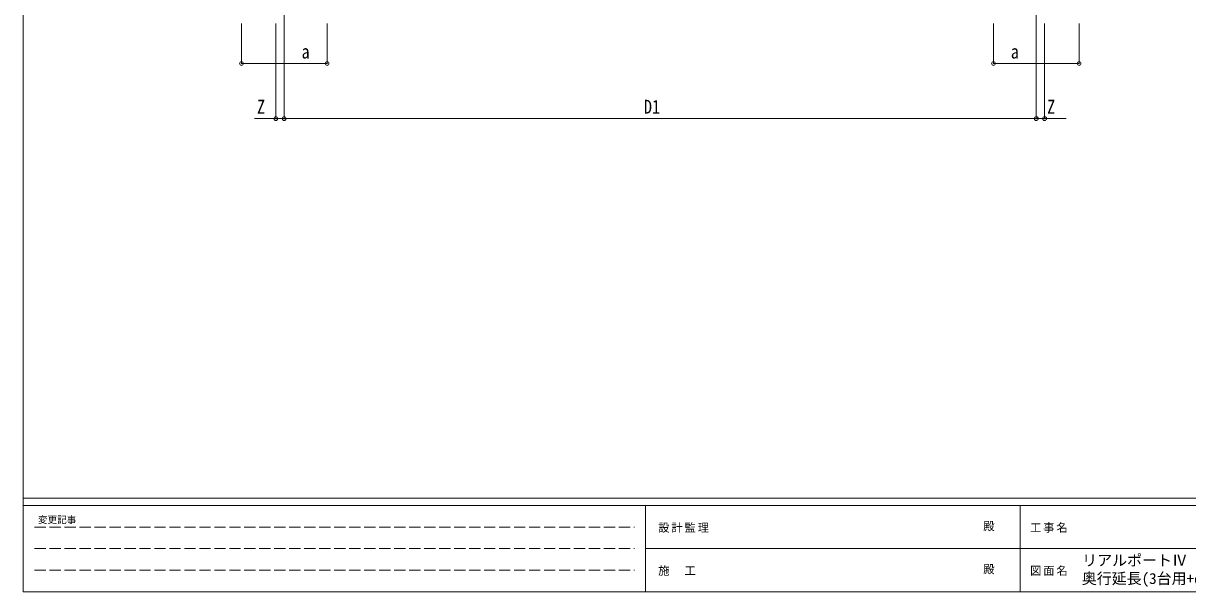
# Model space of a CAD drawing. Units: millimetres at full size; details may follow other scales. Extents: x -9783 to 9892, y -6828 to 6752.
# Drawn here: x -9783 to 1096, y -6828 to -1515 of the extents above; entities that cross this region are included whole.
import ezdxf
from ezdxf.enums import TextEntityAlignment as Align

# ---------------------------------------------------------------- set-up
doc = ezdxf.new("R2010")
doc.units = ezdxf.units.MM
doc.header["$LTSCALE"] = 35
doc.header["$PDMODE"] = 32
doc.header["$PDSIZE"] = 35
doc.linetypes.add('DASHED3', pattern=[4, 3, -1])
for name, color, linetype, lineweight in [('0-8_PARTS2', 2, 'Continuous', 9), ('0-A_寸法', 6, 'Continuous', 9), ('F-0_240', 7, 'Continuous', 9)]:
    doc.layers.add(name, color=color, linetype=linetype, lineweight=lineweight)
doc.styles.add('ＭＳ ゴシック', font='')
doc.styles.get('ＭＳ ゴシック').set_extended_font_data('MS Gothic')

msp = doc.modelspace()

# ---------------------------------------------------------------- linework, layer by layer
at = {"layer": '0-8_PARTS2'}
for p, q in [((-7345, -803.99), (-7345, -1654.23)), ((-318.83, -803.99), (-318.83, -1654.23))]:
    msp.add_line(p, q, dxfattribs=at)
at = {"layer": '0-A_寸法'}
for p, q in [((-7744.92, -1891.09), (-7744.92, -1516.68)), ((-7422.92, -2406.08), (-7422.92, -1516.68)), ((-7344.92, -2406.08), (-7344.92, -1516.68)), ((-6944.92, -1891.09), (-6944.92, -1516.68)), ((-718.92, -1891.09), (-718.92, -1516.68)), ((-318.92, -2406.08), (-318.92, -1516.68)), ((-240.92, -2406.08), (-240.92, -1516.68)), ((81.08, -1891.09), (81.08, -1516.68)), ((-7744.92, -1891.09), (-6944.92, -1891.09)), ((81.08, -1891.09), (-718.92, -1891.09)), ((-7422.92, -2406.08), (-7622.92, -2406.08)), ((-7344.92, -2406.08), (-7422.92, -2406.08)), ((-240.92, -2406.08), (-40.92, -2406.08))]:
    msp.add_line(p, q, dxfattribs=at)
msp.add_lwpolyline([(-7344.92, -2406.08), (-318.92, -2406.08), (-240.92, -2406.08)], dxfattribs=at)
for p in [(-7744.92, -1891.09), (-6944.92, -1891.09), (-718.92, -1891.09), (81.08, -1891.09), (-7422.92, -2406.08), (-7344.92, -2406.08), (-318.92, -2406.08), (-240.92, -2406.08)]:
    msp.add_point(p, dxfattribs=at)
at = {"layer": 'F-0_240', "color": 5}
for p, q in [((-9783.03, 6751.9), (-9783.03, -6828.1)), ((-9783.03, -5953.1), (9396.97, -5953.1)), ((-9783.03, -6023.1), (6285.75, -6023.1)), ((-3969.25, -6023.1), (-3969.25, -6828.1)), ((-469.25, -6023.1), (-469.25, -6828.1)), ((-3969.25, -6425.6), (3205.75, -6425.6)), ((-9783.03, -6828.1), (9396.97, -6828.1))]:
    msp.add_line(p, q, dxfattribs=at)
at = {"layer": 'F-0_240', "color": 4, "linetype": 'DASHED3'}
for p, q in [((-9678.03, -6224.35), (-4074.25, -6224.35)), ((-9678.03, -6425.6), (-4074.25, -6425.6)), ((-9678.03, -6626.85), (-4074.25, -6626.85))]:
    msp.add_line(p, q, dxfattribs=at)

# ---------------------------------------------------------------- texts
at = {"layer": '0-A_寸法', "color": 7, "style": 'ＭＳ ゴシック', "width": 0.85}
for s, p in [('a', (-7182.92, -1883.09)), ('a', (-556.92, -1883.09)), ('Z', (-7598.92, -2398.08)), ('D1', (-3983.92, -2398.08)), ('Z', (-216.92, -2398.08))]:
    msp.add_text(s, height=129, dxfattribs=at).set_placement(p, align=Align.BOTTOM_LEFT)
at = {"layer": 'F-0_240', "style": 'ＭＳ ゴシック'}
for s, height, p in [('変更記事', 64.15, (-9646.27, -6206.85)), ('殿', 76.98, (-814.24, -6276.85)), ('リアルポートⅣ ジャンボタイプ 側面パネル', 102.6, (109.35, -6616.22)), ('殿', 76.98, (-814.24, -6679.35)), ('奥行延長(3台用+α) 1700タイプ L50+14', 102.6, (105.77, -6786.55))]:
    msp.add_text(s, height=height, dxfattribs=at).set_placement(p, align=Align.BOTTOM_LEFT)
at = {"layer": 'F-0_240', "char_height": 76.98, "attachment_point": 7, "style": 'ＭＳ ゴシック'}
for s, insert in [('\\T1.17;設計監理', (-3851.04, -6276.85)), ('\\T1.17;工事名', (-376.96, -6276.85)), ('\\T1.17;施\u3000工', (-3851.04, -6679.35)), ('\\T1.17;図面名', (-376.96, -6679.35))]:
    msp.add_mtext(s, dxfattribs=dict(at, insert=insert))

doc.saveas('drawing.dxf')
